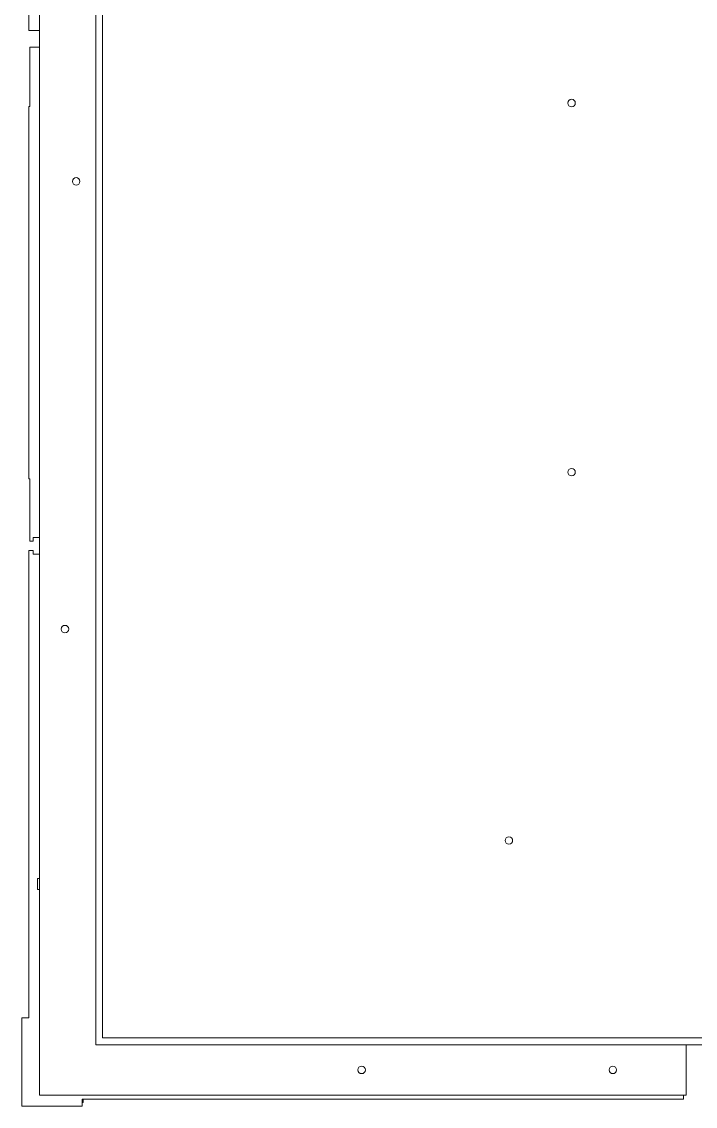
# Model space of a CAD drawing. Header units: millimetres. Extents: x -87 to 119687, y -2887 to 43508.
# Drawn here: x -87 to 17862, y 168 to 29055 of the extents above; entities that cross this region are included whole.
import ezdxf

# ---------------------------------------------------------------- set-up
doc = ezdxf.new("R2010")
doc.units = ezdxf.units.MM
doc.layers.add('@_line-plan-walls', color=7, linetype='Continuous')

# ---------------------------------------------------------------- blocks, each defined once
blk = doc.blocks.new('@_floor_10')
at = {"layer": '@_line-plan-walls', "lineweight": 9}
for p, q in [((390, 463), (390, 43213)), ((1885, 41868), (1885, 1808)), ((2065, 41688), (2065, 1988)), ((103, 41148), (103, 28817)), ((103, 28817), (390, 28817)), ((2062, 28389), (2062, 28787)), ((2062, 28787), (2065, 28787)), ((390, 28375), (133, 28375)), ((133, 28375), (133, 26798)), ((2065, 28389), (2062, 28389)), ((133, 26798), (103, 26798)), ((103, 26798), (103, 16878)), ((103, 16878), (133, 16878)), ((133, 16878), (133, 15217)), ((217, 15217), (217, 15317)), ((217, 15317), (390, 15317)), ((133, 15217), (217, 15217)), ((2062, 14889), (2062, 15287)), ((2062, 15287), (2065, 15287)), ((217, 14975), (103, 14975)), ((103, 14975), (103, 2528)), ((217, 14875), (217, 14975)), ((390, 14875), (217, 14875)), ((2065, 14889), (2062, 14889)), ((338, 5945), (338, 6231)), ((338, 6231), (390, 6231)), ((390, 5945), (338, 5945)), ((2062, 2316), (2062, 2720)), ((2062, 2720), (2065, 2720)), ((103, 2528), (-87, 2528)), ((-87, 2528), (-87, 168)), ((2065, 2316), (2062, 2316)), ((1885, 1808), (21305, 1808)), ((2065, 1988), (18105, 1988)), ((17620, 1808), (17620, 463)), ((17620, 463), (390, 463)), ((1523, 358), (17543, 358)), ((1523, 168), (1523, 358)), ((1550, 358), (1550, 273)), ((17543, 358), (17543, 463)), ((-87, 168), (1523, 168)), ((1550, 273), (1523, 273))]:
    blk.add_line(p, q, dxfattribs=at)
for centre in [(14565, 26888), (1365, 24803), (14565, 17058), (1065, 12878), (12895, 7248), (8970, 1138), (15665, 1138)]:
    blk.add_circle(centre, 100, dxfattribs=at)

msp = doc.modelspace()

# ---------------------------------------------------------------- block references
msp.add_blockref('@_floor_10', (0, 0))

doc.saveas('drawing.dxf')
